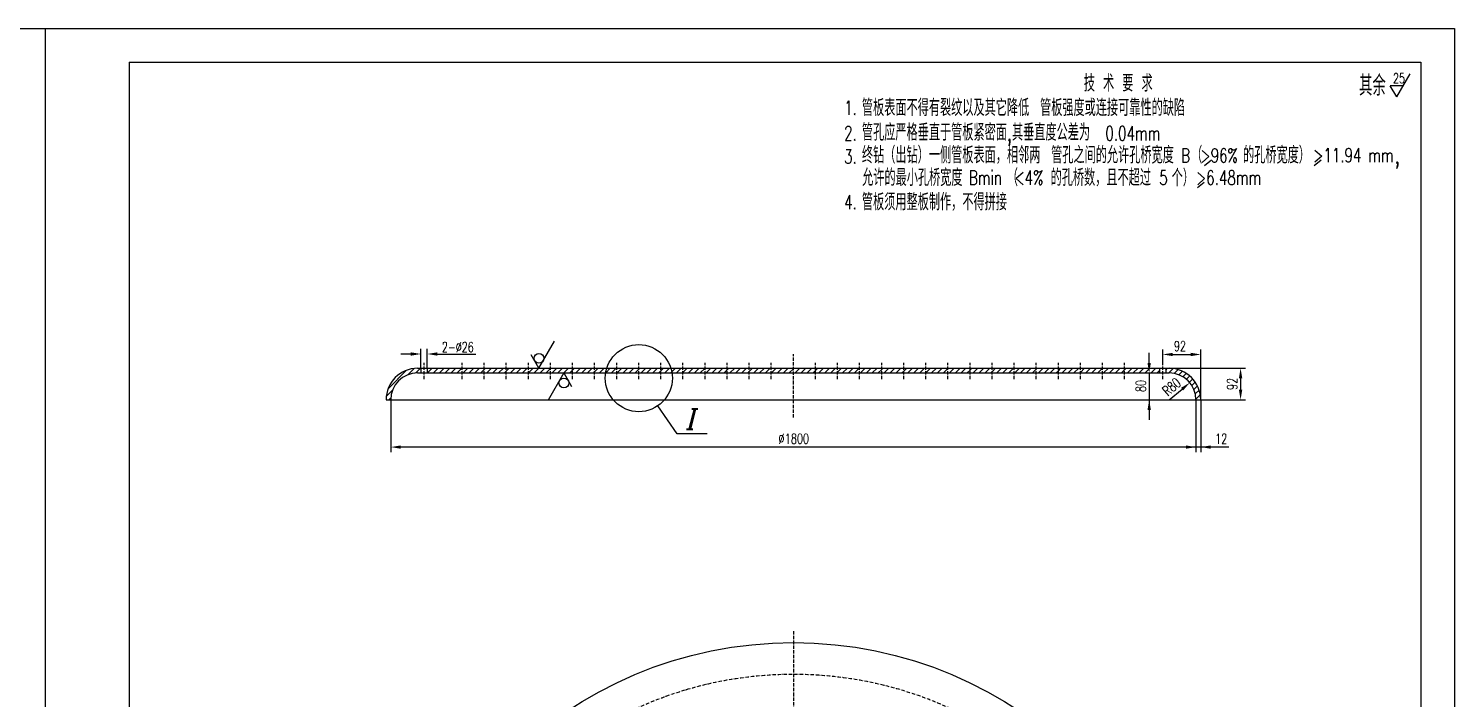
# Model space of a CAD drawing. Header units: millimetres. Extents: x 1545 to 36024, y 3418 to 15628.
# Drawn here: x 23126 to 27376, y 13630 to 15628 of the extents above; entities that cross this region are included whole.
import ezdxf
from ezdxf.enums import TextEntityAlignment as Align

# ---------------------------------------------------------------- set-up
doc = ezdxf.new("R2010")
doc.units = ezdxf.units.MM
for name, pattern in [('DASHDOT-M', [36, 30, -3, 0, -3]), ('DASHDOT-S', [14, 10, -2, 0, -2]), ('DIVIDE-M', [39, 30, -3, 0, -3, 0, -3]), ('DIVIDE-S', [16, 10, -2, 0, -2, 0, -2])]:
    doc.linetypes.add(name, pattern=pattern)
for name, color, linetype in [('CDR_DIM', 7, 'Continuous'), ('CDR_DWG1', 1, 'Continuous'), ('CDR_DWG3', 3, 'DASHDOT-M'), ('CDR_DWG4', 6, 'DIVIDE-M'), ('CDR_TEXT', 7, 'Continuous'), ('粗实线', 1, 'Continuous')]:
    doc.layers.add(name, color=color, linetype=linetype)
doc.styles.add('HZ', font='simplex.shx', dxfattribs={"width": 0.7, "height": 30, "bigfont": 'HZ.shx'})
doc.styles.add('ITALICC', font='italicc')

msp = doc.modelspace()

# ---------------------------------------------------------------- linework, layer by layer
for p, q in [((27203.7, 15424.5), (27243.4, 15493.3)), ((27222.8, 15457.5), (27184.7, 15457.5)), ((27203.7, 15424.5), (27184.7, 15457.5))]:
    msp.add_line(p, q)
at = {"layer": 'CDR_DIM'}
for p, q in [((26631.1, 15219.8), (26651.6, 15236.1)), ((26957.9, 15219.8), (26978.4, 15236.1)), ((26609.5, 15153.7), (26630, 15170))]:
    msp.add_line(p, q, dxfattribs=at)
at = {"layer": 'CDR_DIM', "color": 0, "linetype": 'Continuous'}
for p, q in [((24647.2, 14614.7), (24693.8, 14695.4)), ((24647.2, 14614.7), (24624.2, 14654.6)), ((26466, 14630.7), (26466, 14660.7)), ((24197.5, 14553.9), (24252.2, 14608.6)), ((24256.6, 14595.3), (24275.4, 14614.2)), ((24279.4, 14600.5), (24293.7, 14614.7)), ((24315, 14600.7), (24329, 14614.7)), ((24332.7, 14600.7), (24346.7, 14614.7)), ((24350.4, 14600.7), (24364.4, 14614.7)), ((24368, 14600.7), (24382, 14614.7)), ((24385.7, 14600.7), (24399.7, 14614.7)), ((24403.4, 14600.7), (24417.4, 14614.7)), ((24421.1, 14600.7), (24435.1, 14614.7)), ((24438.8, 14600.7), (24452.8, 14614.7)), ((24456.4, 14600.7), (24470.4, 14614.7)), ((24474.1, 14600.7), (24484, 14610.6)), ((24484, 14610.6), (24488.1, 14614.7)), ((24491.8, 14600.7), (24505.8, 14614.7)), ((24509.5, 14600.7), (24523.5, 14614.7)), ((24527.1, 14600.7), (24541.1, 14614.7)), ((24544.8, 14600.7), (24549.8, 14605.7)), ((24549.8, 14605.7), (24558.8, 14614.7)), ((24562.5, 14600.7), (24576.5, 14614.7)), ((24580.2, 14600.7), (24594.2, 14614.7)), ((24597.9, 14600.7), (24611.9, 14614.7)), ((24615.5, 14600.7), (24615.6, 14600.8)), ((24615.6, 14600.8), (24629.5, 14614.7)), ((24633.2, 14600.7), (24647.2, 14614.7)), ((24650.9, 14600.7), (24664.9, 14614.7)), ((24668.6, 14600.7), (24681.5, 14613.6)), ((24721.6, 14600.7), (24675, 14520)), ((24681.5, 14613.6), (24682.6, 14614.7)), ((24686.2, 14600.7), (24700.2, 14614.7)), ((24703.9, 14600.7), (24717.9, 14614.7)), ((24721.6, 14600.7), (24735.6, 14614.7)), ((24721.6, 14600.7), (24744.6, 14560.8)), ((24739.3, 14600.7), (24747.3, 14608.7)), ((24747.3, 14608.7), (24753.3, 14614.7)), ((24757, 14600.7), (24771, 14614.7)), ((24774.6, 14600.7), (24788.6, 14614.7)), ((24792.3, 14600.7), (24806.3, 14614.7)), ((24810, 14600.7), (24813.1, 14603.8)), ((24813.1, 14603.8), (24824, 14614.7)), ((24827.7, 14600.7), (24841.7, 14614.7)), ((24845.3, 14600.7), (24846.2, 14601.6)), ((24846.2, 14601.6), (24859.3, 14614.7)), ((24863, 14600.7), (24877, 14614.7)), ((24880.7, 14600.7), (24894.7, 14614.7)), ((24898.4, 14600.7), (24912.4, 14614.7)), ((24916, 14600.7), (24930, 14614.7)), ((24933.7, 14600.7), (24944.7, 14611.7)), ((24944.7, 14611.7), (24947.7, 14614.7)), ((24951.4, 14600.7), (24965.4, 14614.7)), ((24969.1, 14600.7), (24983.1, 14614.7)), ((24986.8, 14600.7), (25000.8, 14614.7)), ((25004.4, 14600.7), (25010.5, 14606.8)), ((25010.5, 14606.8), (25018.4, 14614.7)), ((25022.1, 14600.7), (25036.1, 14614.7)), ((25039.8, 14600.7), (25043.1, 14604)), ((25043.1, 14604), (25053.8, 14614.7)), ((25057.5, 14600.7), (25071.5, 14614.7)), ((25075.1, 14600.7), (25076.4, 14601.9)), ((25076.4, 14601.9), (25089.1, 14614.7)), ((25092.8, 14600.7), (25106.8, 14614.7)), ((25110.5, 14600.7), (25124.5, 14614.7)), ((25128.2, 14600.7), (25142.2, 14614.7)), ((25145.9, 14600.7), (25159.9, 14614.7)), ((25163.5, 14600.7), (25177.5, 14614.7)), ((25181.2, 14600.7), (25195.2, 14614.7)), ((25198.9, 14600.7), (25208, 14609.8)), ((25208, 14609.8), (25212.9, 14614.7)), ((25216.6, 14600.7), (25230.6, 14614.7)), ((25234.2, 14600.7), (25248.2, 14614.7)), ((25251.9, 14600.7), (25265.9, 14614.7)), ((25269.6, 14600.7), (25273.8, 14604.9)), ((25273.8, 14604.9), (25283.6, 14614.7)), ((25287.3, 14600.7), (25301.3, 14614.7)), ((25305, 14600.7), (25319, 14614.7)), ((25322.6, 14600.7), (25336.6, 14614.7)), ((25340.3, 14600.7), (25354.3, 14614.7)), ((25358, 14600.7), (25372, 14614.7)), ((25375.7, 14600.7), (25389.7, 14614.7)), ((25393.3, 14600.7), (25405.5, 14612.8)), ((25405.5, 14612.8), (25407.3, 14614.7)), ((25411, 14600.7), (25425, 14614.7)), ((25428.7, 14600.7), (25442.7, 14614.7)), ((25446.4, 14600.7), (25460.4, 14614.7)), ((25464.1, 14600.7), (25471.3, 14607.9)), ((25471.3, 14607.9), (25478.1, 14614.7)), ((25481.7, 14600.7), (25495.7, 14614.7)), ((25499.4, 14600.7), (25513.4, 14614.7)), ((25517.1, 14600.7), (25531.1, 14614.7)), ((25534.8, 14600.7), (25537.1, 14603)), ((25537.1, 14603), (25548.8, 14614.7)), ((25552.4, 14600.7), (25566.4, 14614.7)), ((25570.1, 14600.7), (25584.1, 14614.7)), ((25587.8, 14600.7), (25601.8, 14614.7)), ((25605.5, 14600.7), (25619.5, 14614.7)), ((25623.2, 14600.7), (25637.2, 14614.7)), ((25640.8, 14600.7), (25654.8, 14614.7)), ((25658.5, 14600.7), (25668.7, 14610.9)), ((25668.7, 14610.9), (25672.5, 14614.7)), ((25676.2, 14600.7), (25690.2, 14614.7)), ((25693.9, 14600.7), (25707.9, 14614.7)), ((25711.5, 14600.7), (25725.5, 14614.7)), ((25729.2, 14600.7), (25734.5, 14606)), ((25734.5, 14606), (25743.2, 14614.7)), ((25746.9, 14600.7), (25760.9, 14614.7)), ((25764.6, 14600.7), (25778.6, 14614.7)), ((25782.3, 14600.7), (25796.3, 14614.7)), ((25799.9, 14600.7), (25800.4, 14601.1)), ((25800.4, 14601.1), (25813.9, 14614.7)), ((25817.6, 14600.7), (25831.6, 14614.7)), ((25835.3, 14600.7), (25849.3, 14614.7)), ((25853, 14600.7), (25866.2, 14613.9)), ((25866.2, 14613.9), (25867, 14614.7)), ((25870.6, 14600.7), (25884.6, 14614.7)), ((25888.3, 14600.7), (25902.3, 14614.7)), ((25906, 14600.7), (25920, 14614.7)), ((25923.7, 14600.7), (25932, 14609)), ((25932, 14609), (25937.7, 14614.7)), ((25941.4, 14600.7), (25955.4, 14614.7)), ((25959, 14600.7), (25973, 14614.7)), ((25976.7, 14600.7), (25990.7, 14614.7)), ((25994.4, 14600.7), (25997.8, 14604.1)), ((25997.8, 14604.1), (26008.4, 14614.7)), ((26012.1, 14600.7), (26026.1, 14614.7)), ((26029.7, 14600.7), (26043.7, 14614.7)), ((26047.4, 14600.7), (26061.4, 14614.7)), ((26065.1, 14600.7), (26079.1, 14614.7)), ((26082.8, 14600.7), (26096.8, 14614.7)), ((26100.5, 14600.7), (26114.5, 14614.7)), ((26118.1, 14600.7), (26129.5, 14612)), ((26129.5, 14612), (26132.1, 14614.7)), ((26135.8, 14600.7), (26149.8, 14614.7)), ((26153.5, 14600.7), (26167.5, 14614.7)), ((26171.2, 14600.7), (26185.2, 14614.7)), ((26188.8, 14600.7), (26195.3, 14607.1)), ((26195.3, 14607.1), (26202.8, 14614.7)), ((26206.5, 14600.7), (26220.5, 14614.7)), ((26224.2, 14600.7), (26238.2, 14614.7)), ((26241.9, 14600.7), (26255.9, 14614.7)), ((26259.6, 14600.7), (26261.1, 14602.2)), ((26261.1, 14602.2), (26273.6, 14614.7)), ((26277.2, 14600.7), (26291.2, 14614.7)), ((26294.9, 14600.7), (26308.9, 14614.7)), ((26312.6, 14600.7), (26326.6, 14614.7)), ((26330.3, 14600.7), (26344.3, 14614.7)), ((26347.9, 14600.7), (26361.9, 14614.7)), ((26365.6, 14600.7), (26379.6, 14614.7)), ((26383.3, 14600.7), (26392.7, 14610.1)), ((26392.7, 14610.1), (26397.3, 14614.7)), ((26401, 14600.7), (26415, 14614.7)), ((26418.7, 14600.7), (26432.7, 14614.7)), ((26436.3, 14600.7), (26450.3, 14614.7)), ((26454, 14600.7), (26468, 14614.7)), ((26466, 14600.7), (26466, 14460.7)), ((26471.7, 14600.7), (26485.7, 14614.7)), ((26489.4, 14600.7), (26496.7, 14608.1)), ((26515.7, 14609.3), (26521, 14614.7)), ((26524.7, 14600.7), (26537.9, 14613.9)), ((26525.5, 14614.7), (26753.4, 14614.7)), ((26540.9, 14599.2), (26552.4, 14610.7)), ((26554.6, 14595.2), (26565.2, 14605.9)), ((26566.4, 14589.4), (26576.6, 14599.6)), ((26576.8, 14582.1), (26586.7, 14592)), ((26585.7, 14573.3), (26595.6, 14583.2)), ((26738.4, 14584.7), (26738.4, 14550.7)), ((24192, 14530.7), (24210.8, 14549.6)), ((26525.5, 14520.7), (26564, 14552.6)), ((26593.3, 14563.2), (26603.4, 14573.3)), ((26599.3, 14551.5), (26609.9, 14562.1)), ((26603.5, 14538.1), (26614.9, 14549.5)), ((26605.4, 14522.3), (26618.3, 14535.2)), ((24199.7, 14520.7), (24205.7, 14526.7)), ((24205.5, 14520.7), (24205.5, 14364.7)), ((25059.2, 14419.6), (25001.6, 14502.9)), ((26605.5, 14520.7), (26605.5, 14364.7)), ((26619.5, 14520.7), (26619.5, 14364.7)), ((26619.5, 14520.7), (26753.4, 14520.7)), ((25148.3, 14419.6), (25059.2, 14419.6)), ((26703.8, 14379.7), (24235.5, 14379.7))]:
    msp.add_line(p, q, dxfattribs=at)
for centre, radius in [((24944.9, 14585.2), 100), ((24647.3, 14644.2), 14.6), ((24721.5, 14571.1), 14.6)]:
    msp.add_circle(centre, radius, dxfattribs=at)
for points in [[(26461, 14630.7), (26471, 14630.7), (26466, 14600.7)], [(26733.4, 14584.7), (26743.4, 14584.7), (26738.4, 14614.7)], [(26560.8, 14556.4), (26567.2, 14548.7), (26587.1, 14571.7)], [(26733.4, 14550.7), (26743.4, 14550.7), (26738.4, 14520.7)], [(26461, 14490.7), (26471, 14490.7), (26466, 14520.7)], [(24235.5, 14384.7), (24235.5, 14374.7), (24205.5, 14379.7)], [(26575.5, 14384.7), (26575.5, 14374.7), (26605.5, 14379.7)], [(26649.5, 14384.7), (26649.5, 14374.7), (26619.5, 14379.7)]]:
    msp.add_solid(points, dxfattribs=at)
at = {"layer": 'CDR_DWG1', "color": 1}
for p, q in [((23425.9, 15528), (27275.9, 15528)), ((23425.9, 15528), (23425.9, 9788)), ((27275.9, 15528), (27275.9, 9788))]:
    msp.add_line(p, q, dxfattribs=at)
at = {"layer": 'CDR_DWG1'}
for p, q in [((24285.5, 14614.7), (26525.5, 14614.7)), ((24285.5, 14600.7), (26525.5, 14600.7)), ((24191.5, 14520.7), (26619.5, 14520.7))]:
    msp.add_line(p, q, dxfattribs=at)
msp.add_circle((25405.5, 12582.7), 1214, dxfattribs=at)
for centre, radius, start, end in [((24285.5, 14520.7), 94, 90, 180), ((24285.5, 14520.7), 80, 90, 180), ((26525.5, 14520.7), 94, 0, 90), ((26525.5, 14520.7), 80, 0, 90)]:
    msp.add_arc(centre, radius, start, end, dxfattribs=at)
at = {"layer": 'CDR_DWG3', "linetype": 'DASHDOT-S'}
for p, q in [((24304.7, 14582.1), (24304.7, 14631.3)), ((24418.2, 14582.1), (24418.2, 14631.3)), ((24484, 14582.1), (24484, 14631.3)), ((24549.8, 14582.1), (24549.8, 14631.3)), ((24615.6, 14582.1), (24615.6, 14631.3)), ((24681.5, 14582.1), (24681.5, 14631.3)), ((24747.3, 14582.1), (24747.3, 14631.3)), ((24813.1, 14582.1), (24813.1, 14631.3)), ((24878.9, 14582.1), (24878.9, 14631.3)), ((24944.7, 14582.1), (24944.7, 14631.3)), ((25010.5, 14582.1), (25010.5, 14631.3)), ((25076.4, 14582.1), (25076.4, 14631.3)), ((25142.2, 14582.1), (25142.2, 14631.3)), ((25208, 14582.1), (25208, 14631.3)), ((25273.8, 14582.1), (25273.8, 14631.3)), ((25339.6, 14582.1), (25339.6, 14631.3)), ((25405.5, 14468), (25405.5, 14657.1)), ((25471.3, 14582.1), (25471.3, 14631.3)), ((25537.1, 14582.1), (25537.1, 14631.3)), ((25602.9, 14582.1), (25602.9, 14631.3)), ((25668.7, 14582.1), (25668.7, 14631.3)), ((25734.5, 14582.1), (25734.5, 14631.3)), ((25800.4, 14582.1), (25800.4, 14631.3)), ((25866.2, 14582.1), (25866.2, 14631.3)), ((25932, 14582.1), (25932, 14631.3)), ((25997.8, 14582.1), (25997.8, 14631.3)), ((26063.6, 14582.1), (26063.6, 14631.3)), ((26129.5, 14582.1), (26129.5, 14631.3)), ((26195.3, 14582.1), (26195.3, 14631.3)), ((26261.1, 14582.1), (26261.1, 14631.3)), ((26326.9, 14582.1), (26326.9, 14631.3)), ((26392.7, 14582.1), (26392.7, 14631.3)), ((26506.2, 14582.1), (26506.2, 14631.3)), ((25405.5, 13830.7), (25405.5, 11334.7))]:
    msp.add_line(p, q, dxfattribs=at)
at = {"layer": 'CDR_DWG4', "color": 3, "linetype": 'DIVIDE-S'}
msp.add_circle((25405.5, 12582.7), 1120, dxfattribs=at)
at = {"layer": 'CDR_TEXT', "color": 0, "linetype": 'Continuous'}
for p, q in [((18975.9, 15628), (27375.9, 15628)), ((23175.9, 15628), (23175.9, 9688)), ((27375.9, 15628), (27375.9, 9688))]:
    msp.add_line(p, q, dxfattribs=at)
at = {"layer": 'CDR_TEXT', "linetype": 'Continuous'}
for p, q in [((24295.2, 14614.7), (24295.2, 14672.3)), ((24314.2, 14614.7), (24314.2, 14672.3)), ((26506.2, 14631.3), (26506.2, 14670.9)), ((26619.5, 14520.7), (26619.5, 14670.9)), ((24265.2, 14657.3), (24235.2, 14657.3)), ((24344.2, 14657.3), (24459.3, 14657.3)), ((26536.2, 14655.9), (26589.5, 14655.9))]:
    msp.add_line(p, q, dxfattribs=at)
for points in [[(24265.2, 14662.3), (24265.2, 14652.3), (24295.2, 14657.3)], [(24344.2, 14662.3), (24344.2, 14652.3), (24314.2, 14657.3)], [(26536.2, 14660.9), (26536.2, 14650.9), (26506.2, 14655.9)], [(26589.5, 14660.9), (26589.5, 14650.9), (26619.5, 14655.9)]]:
    msp.add_solid(points, dxfattribs=at)
at = {"layer": '粗实线', "linetype": 'Continuous'}
for p, q in [((24295.2, 14614.7), (24295.2, 14600.7)), ((24314.2, 14614.7), (24314.2, 14600.7)), ((26496.7, 14614.7), (26496.7, 14600.7)), ((26515.7, 14614.7), (26515.7, 14600.7))]:
    msp.add_line(p, q, dxfattribs=at)

# ---------------------------------------------------------------- texts
at = {"color": 7, "linetype": 'Continuous', "style": 'HZ', "width": 0.7}
for s, height, p in [('技 术 要 求', 50, (26271.2, 15440)), (' 其余', 60, (27062.8, 15427.8)), ('管板表面不得有裂纹以及其它降低', 50, (25609.8, 15366.9)), ('管板强度或连接可靠性的缺陷', 50, (26140.7, 15366.9)), ('管孔应严格垂直于管板紧密面,其垂直度公差为', 50, (25609.8, 15293.4)), ('终钻（出钻）一侧管板表面，相邻两', 50, (25609.8, 15225.6)), ('管孔之间的允许孔桥宽度', 50, (26173.8, 15225.6)), ('（', 50, (26591, 15225.6)), ('的孔桥宽度）', 50, (26745.8, 15225.6)), (',', 50, (27197.7, 15225.6)), ('允许的最小孔桥宽度', 50, (25610.4, 15158.4)), ('（', 50, (26041.7, 15158.4)), ('的孔桥数，且不超过', 50, (26172.1, 15158.4)), ('个）', 50, (26533, 15157.7)), ('管板须用整板制作，不得拼接', 50, (25609.8, 15085.7))]:
    msp.add_text(s, height=height, dxfattribs=at).set_placement(p)
at = {"style": 'HZ', "width": 0.7}
for s, p in [('1.', (25556.8, 15370.2)), ('2.', (25556.8, 15294.4)), ('0.04mm', (26335.4, 15294.4)), ('3.', (25556.8, 15225.2)), ('B', (26561, 15228.4)), ('>96%', (26619, 15228.4)), ('>11.94 mm', (26955, 15228.9)), ('Bmin', (25928.5, 15162.2)), ('<4%', (26064.7, 15162.2)), ('5', (26495.9, 15162.2)), ('>6.48mm', (26605.7, 15162.2)), ('4.', (25556.8, 15088.9))]:
    msp.add_text(s, height=42, dxfattribs=at).set_placement(p)
at = {"style": 'ITALICC'}
msp.add_text('I', height=60, dxfattribs=at).set_placement((25087.4, 14433.6))
at = {"layer": 'CDR_DIM', "style": 'HZ', "width": 0.7}
msp.add_text(' 25', height=30, dxfattribs=at).set_placement((27203.3, 15479.7), align=Align.MIDDLE)
at = {"layer": 'CDR_TEXT', "linetype": 'Continuous', "style": 'HZ', "width": 0.7}
for s, p in [('2-%%c26', (24357.7, 14663)), ('92', (26539.8, 14665.9))]:
    msp.add_text(s, height=30, dxfattribs=at).set_placement(p)
at = {"layer": 'CDR_TEXT', "color": 0, "linetype": 'Continuous', "style": 'HZ', "width": 0.7}
for s, rotation, p in [('R80', 39.6382, (26521.3, 14530.5)), ('92', 90, (26728.4, 14550.2)), ('80', 90, (26456, 14543.7))]:
    msp.add_text(s, height=30, rotation=rotation, dxfattribs=at).set_placement(p)
for s, p in [('∅', (25361, 14389.7)), ('1800', (25380, 14389.7)), ('12', (26662.5, 14389.7))]:
    msp.add_text(s, height=30, dxfattribs=at).set_placement(p)

doc.saveas('drawing.dxf')
